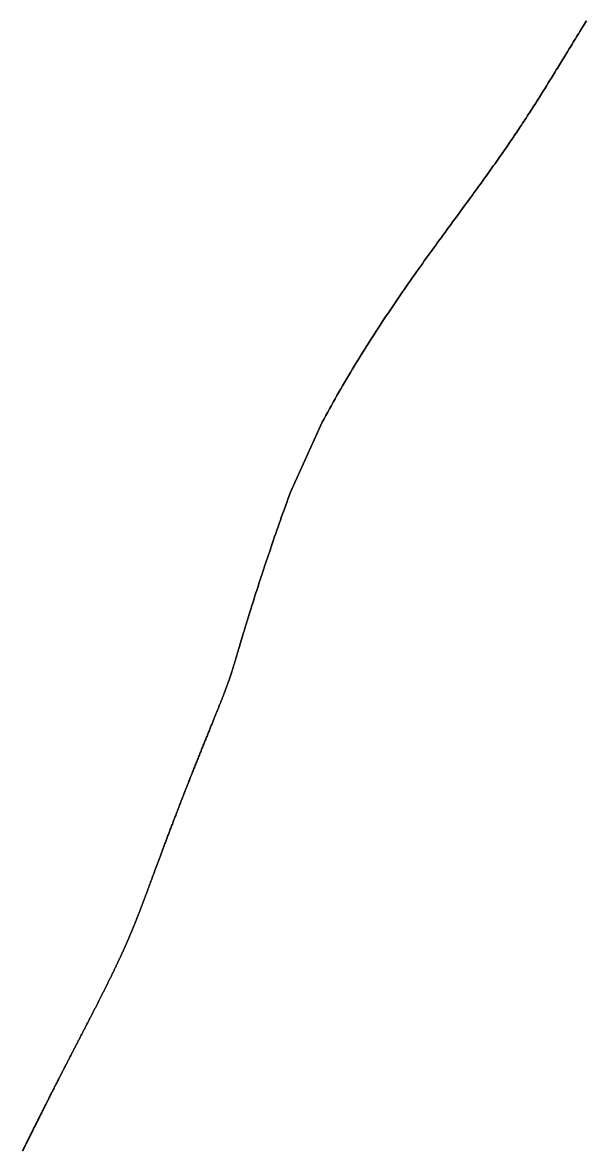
# Model space of a CAD drawing. Header units: inches. Extents: x 130170 to 284068, y 377793 to 804530.
# Drawn here: x 250174.6 to 250210.7, y 750914.8 to 750987 of the extents above; entities that cross this region are included whole.
import ezdxf

# ---------------------------------------------------------------- set-up
doc = ezdxf.new("R2010")
doc.units = ezdxf.units.IN
doc.header["$MEASUREMENT"] = 0
doc.layers.add('muni_il', color=7, linetype='Continuous')

msp = doc.modelspace()

# ---------------------------------------------------------------- linework, layer by layer
at = {"layer": 'muni_il'}
for points in [[(250210.65, 750987.083), (250210.579, 750986.967), (250210.507, 750986.852), (250210.436, 750986.737), (250210.366, 750986.622), (250210.295, 750986.508), (250210.225, 750986.394), (250210.155, 750986.28), (250210.085, 750986.166), (250210.015, 750986.053), (250209.946, 750985.94), (250209.877, 750985.827), (250209.808, 750985.714), (250209.739, 750985.602), (250209.671, 750985.49), (250209.602, 750985.378), (250209.534, 750985.266), (250209.466, 750985.155), (250209.398, 750985.043), (250209.33, 750984.932), (250209.263, 750984.821), (250209.195, 750984.711), (250209.128, 750984.6), (250209.06, 750984.49), (250208.993, 750984.38), (250208.926, 750984.27), (250208.858, 750984.16), (250208.791, 750984.05), (250208.724, 750983.941), (250208.657, 750983.831), (250208.59, 750983.722), (250208.522, 750983.612), (250208.455, 750983.503), (250208.388, 750983.394), (250208.321, 750983.285), (250208.253, 750983.175), (250208.186, 750983.066), (250208.118, 750982.957), (250208.05, 750982.848), (250207.982, 750982.739), (250207.914, 750982.63), (250207.846, 750982.521), (250207.777, 750982.411), (250207.709, 750982.302), (250207.64, 750982.193), (250207.571, 750982.083), (250207.501, 750981.973), (250207.432, 750981.864), (250207.362, 750981.754), (250207.292, 750981.644), (250207.221, 750981.533), (250207.15, 750981.423), (250207.079, 750981.312), (250207.007, 750981.201), (250206.935, 750981.09), (250206.863, 750980.978), (250206.79, 750980.867), (250206.717, 750980.755), (250206.643, 750980.642), (250206.569, 750980.53), (250206.494, 750980.416), (250206.419, 750980.303), (250206.343, 750980.189), (250206.267, 750980.075), (250206.19, 750979.96), (250206.113, 750979.845), (250206.035, 750979.729), (250205.957, 750979.613), (250205.877, 750979.496), (250205.798, 750979.379), (250205.717, 750979.261), (250205.636, 750979.143), (250205.554, 750979.024), (250205.472, 750978.904), (250205.389, 750978.784), (250205.305, 750978.663), (250205.22, 750978.542), (250205.135, 750978.42), (250205.049, 750978.297), (250204.962, 750978.173), (250204.874, 750978.048), (250204.786, 750977.923), (250204.696, 750977.797), (250204.606, 750977.67), (250204.515, 750977.542), (250204.423, 750977.414), (250204.331, 750977.284), (250204.237, 750977.154), (250204.143, 750977.023), (250204.048, 750976.89), (250203.952, 750976.757), (250203.855, 750976.623), (250203.757, 750976.488), (250203.658, 750976.352), (250203.558, 750976.214), (250203.458, 750976.076), (250203.356, 750975.937), (250203.254, 750975.796), (250203.15, 750975.655), (250203.046, 750975.512), (250202.941, 750975.368), (250202.835, 750975.223), (250202.728, 750975.077), (250202.62, 750974.929), (250202.511, 750974.781), (250202.401, 750974.631), (250202.291, 750974.48), (250202.179, 750974.328), (250202.067, 750974.174), (250201.954, 750974.02), (250201.84, 750973.864), (250201.725, 750973.706), (250201.609, 750973.548), (250201.492, 750973.388), (250201.375, 750973.227), (250201.257, 750973.065), (250201.138, 750972.901), (250201.018, 750972.736), (250200.898, 750972.57), (250200.777, 750972.402), (250200.655, 750972.233), (250200.532, 750972.063), (250200.409, 750971.892), (250200.285, 750971.719), (250200.161, 750971.545), (250200.036, 750971.37), (250199.91, 750971.193), (250199.784, 750971.016), (250199.658, 750970.837), (250199.531, 750970.657), (250199.404, 750970.475), (250199.276, 750970.293), (250199.148, 750970.109), (250199.019, 750969.924), (250198.89, 750969.738), (250198.761, 750969.551), (250198.632, 750969.362), (250198.503, 750969.173), (250198.373, 750968.983), (250198.243, 750968.791), (250198.113, 750968.599), (250197.984, 750968.405), (250197.854, 750968.211), (250197.724, 750968.015), (250197.594, 750967.819), (250197.464, 750967.622), (250197.335, 750967.423), (250197.206, 750967.225), (250197.076, 750967.025), (250196.947, 750966.824), (250196.819, 750966.623), (250196.69, 750966.421), (250196.562, 750966.218), (250196.435, 750966.015), (250196.308, 750965.811), (250196.181, 750965.606), (250196.054, 750965.401), (250195.928, 750965.195), (250195.803, 750964.988), (250195.678, 750964.781), (250195.554, 750964.574), (250195.43, 750964.366), (250195.307, 750964.157), (250195.184, 750963.948), (250195.062, 750963.739), (250194.94, 750963.529), (250194.82, 750963.318), (250194.699, 750963.107), (250194.58, 750962.896), (250194.461, 750962.685), (250194.343, 750962.473), (250194.225, 750962.26), (250194.108, 750962.047), (250193.992, 750961.834), (250193.877, 750961.62), (250193.762, 750961.406), (250191.736, 750956.936), (250191.567, 750956.481), (250191.483, 750956.254), (250191.401, 750956.029), (250191.32, 750955.804), (250191.239, 750955.581), (250191.16, 750955.36), (250191.082, 750955.141), (250191.006, 750954.924), (250190.93, 750954.709), (250190.856, 750954.497), (250190.784, 750954.288), (250190.712, 750954.082), (250190.642, 750953.878), (250190.574, 750953.678), (250190.507, 750953.481), (250190.441, 750953.287), (250190.376, 750953.096), (250190.313, 750952.908), (250190.251, 750952.724), (250190.191, 750952.543), (250190.132, 750952.366), (250190.074, 750952.191), (250190.018, 750952.021), (250189.963, 750951.853), (250189.909, 750951.689), (250189.856, 750951.528), (250189.805, 750951.37), (250189.755, 750951.216), (250189.706, 750951.065), (250189.658, 750950.917), (250189.611, 750950.772), (250189.566, 750950.63), (250189.521, 750950.492), (250189.478, 750950.356), (250189.436, 750950.223), (250189.395, 750950.094), (250189.355, 750949.967), (250189.316, 750949.843), (250189.277, 750949.721), (250189.24, 750949.602), (250189.204, 750949.486), (250189.168, 750949.373), (250189.134, 750949.262), (250189.1, 750949.154), (250189.067, 750949.048), (250189.035, 750948.944), (250189.004, 750948.843), (250188.974, 750948.744), (250188.944, 750948.647), (250188.915, 750948.553), (250188.886, 750948.46), (250188.859, 750948.37), (250188.832, 750948.281), (250188.806, 750948.195), (250188.78, 750948.11), (250188.755, 750948.028), (250188.731, 750947.947), (250188.707, 750947.868), (250188.684, 750947.791), (250188.661, 750947.715), (250188.639, 750947.641), (250188.617, 750947.569), (250188.596, 750947.498), (250188.575, 750947.429), (250188.555, 750947.361), (250188.535, 750947.295), (250188.515, 750947.23), (250188.496, 750947.166), (250188.478, 750947.104), (250188.46, 750947.043), (250188.442, 750946.983), (250188.425, 750946.925), (250188.408, 750946.868), (250188.391, 750946.811), (250188.375, 750946.756), (250188.359, 750946.702), (250188.343, 750946.649), (250188.327, 750946.598), (250188.312, 750946.547), (250188.298, 750946.497), (250188.283, 750946.448), (250188.269, 750946.4), (250188.255, 750946.353), (250188.241, 750946.306), (250188.227, 750946.261), (250188.214, 750946.216), (250188.201, 750946.172), (250188.188, 750946.129), (250188.175, 750946.086), (250188.162, 750946.044), (250188.15, 750946.003), (250188.138, 750945.963), (250188.126, 750945.923), (250188.114, 750945.883), (250188.102, 750945.845), (250188.09, 750945.806), (250188.079, 750945.769), (250188.067, 750945.731), (250188.056, 750945.695), (250188.045, 750945.658), (250188.034, 750945.622), (250188.022, 750945.587), (250188.012, 750945.552), (250188.001, 750945.517), (250187.99, 750945.483), (250187.979, 750945.449), (250187.968, 750945.415), (250187.958, 750945.381), (250187.947, 750945.348), (250187.936, 750945.315), (250187.926, 750945.282), (250187.915, 750945.25), (250187.904, 750945.217), (250187.894, 750945.185), (250187.883, 750945.153), (250187.872, 750945.121), (250187.862, 750945.089), (250187.851, 750945.057), (250187.84, 750945.025), (250187.829, 750944.993), (250187.819, 750944.962), (250187.808, 750944.93), (250187.797, 750944.898), (250187.786, 750944.866), (250187.775, 750944.835), (250187.764, 750944.803), (250187.752, 750944.771), (250187.741, 750944.739), (250187.729, 750944.707), (250187.718, 750944.674), (250187.706, 750944.642), (250187.694, 750944.61), (250187.683, 750944.577), (250187.67, 750944.544), (250187.658, 750944.511), (250187.646, 750944.477), (250187.634, 750944.444), (250187.621, 750944.41), (250187.608, 750944.376), (250187.595, 750944.341), (250187.582, 750944.307), (250187.569, 750944.272), (250187.556, 750944.236), (250187.542, 750944.201), (250187.528, 750944.165), (250187.514, 750944.128), (250187.5, 750944.092), (250187.486, 750944.055), (250187.471, 750944.017), (250187.457, 750943.979), (250187.442, 750943.941), (250187.427, 750943.902), (250187.412, 750943.863), (250187.396, 750943.823), (250187.38, 750943.783), (250187.364, 750943.743), (250187.348, 750943.702), (250187.332, 750943.66), (250187.315, 750943.619), (250187.298, 750943.576), (250187.281, 750943.533), (250187.264, 750943.49), (250187.247, 750943.446), (250187.229, 750943.402), (250187.211, 750943.357), (250187.193, 750943.311), (250187.174, 750943.265), (250187.156, 750943.219), (250187.137, 750943.172), (250187.118, 750943.125), (250187.099, 750943.077), (250187.079, 750943.028), (250187.059, 750942.979), (250187.039, 750942.929), (250187.019, 750942.879), (250186.999, 750942.828), (250186.978, 750942.777), (250186.957, 750942.725), (250186.936, 750942.672), (250186.914, 750942.619), (250186.893, 750942.566), (250186.871, 750942.512), (250186.849, 750942.457), (250186.826, 750942.402), (250186.804, 750942.347), (250186.781, 750942.29), (250186.758, 750942.234), (250186.735, 750942.176), (250186.712, 750942.119), (250186.688, 750942.06), (250186.664, 750942.002), (250186.64, 750941.942), (250186.616, 750941.882), (250186.592, 750941.822), (250186.567, 750941.761), (250186.542, 750941.7), (250186.517, 750941.638), (250186.492, 750941.576), (250186.467, 750941.513), (250186.441, 750941.45), (250186.416, 750941.387), (250186.39, 750941.323), (250186.364, 750941.258), (250186.338, 750941.193), (250186.311, 750941.128), (250186.285, 750941.062), (250186.258, 750940.996), (250186.231, 750940.93), (250186.204, 750940.863), (250186.177, 750940.795), (250186.15, 750940.728), (250186.123, 750940.66), (250186.095, 750940.591), (250186.068, 750940.523), (250186.04, 750940.454), (250186.012, 750940.384), (250185.984, 750940.315), (250185.956, 750940.245), (250185.928, 750940.174), (250185.9, 750940.104), (250185.872, 750940.033), (250185.843, 750939.962), (250185.815, 750939.891), (250185.786, 750939.819), (250185.758, 750939.748), (250185.729, 750939.676), (250185.7, 750939.603), (250185.671, 750939.531), (250185.642, 750939.458), (250185.614, 750939.386), (250185.585, 750939.313), (250185.556, 750939.24), (250185.526, 750939.167), (250185.497, 750939.094), (250185.468, 750939.02), (250185.439, 750938.947), (250185.41, 750938.873), (250185.381, 750938.799), (250185.352, 750938.726), (250185.323, 750938.652), (250185.294, 750938.578), (250185.265, 750938.504), (250185.235, 750938.43), (250185.206, 750938.356), (250185.177, 750938.282), (250185.148, 750938.208), (250185.119, 750938.135), (250185.09, 750938.06), (250185.061, 750937.987), (250185.032, 750937.913), (250185.003, 750937.839), (250184.974, 750937.765), (250184.946, 750937.692), (250184.917, 750937.618), (250184.888, 750937.545), (250184.86, 750937.471), (250184.831, 750937.398), (250184.803, 750937.325), (250184.774, 750937.252), (250184.746, 750937.179), (250184.718, 750937.106), (250184.69, 750937.033), (250184.661, 750936.961), (250184.633, 750936.888), (250184.605, 750936.816), (250184.578, 750936.744), (250184.55, 750936.673), (250184.522, 750936.601), (250184.495, 750936.53), (250184.467, 750936.458), (250184.44, 750936.387), (250184.413, 750936.317), (250184.386, 750936.246), (250184.359, 750936.176), (250184.332, 750936.106), (250184.305, 750936.036), (250184.278, 750935.966), (250184.252, 750935.897), (250184.225, 750935.828), (250184.199, 750935.759), (250184.173, 750935.691), (250184.147, 750935.622), (250184.121, 750935.554), (250184.095, 750935.487), (250184.07, 750935.419), (250184.044, 750935.352), (250184.019, 750935.286), (250183.994, 750935.219), (250183.969, 750935.153), (250183.944, 750935.087), (250183.919, 750935.021), (250183.894, 750934.956), (250183.87, 750934.891), (250183.845, 750934.827), (250183.821, 750934.762), (250183.797, 750934.698), (250183.773, 750934.635), (250183.749, 750934.572), (250183.725, 750934.509), (250183.702, 750934.446), (250183.678, 750934.384), (250183.655, 750934.322), (250183.632, 750934.26), (250183.609, 750934.199), (250183.586, 750934.138), (250183.564, 750934.077), (250183.541, 750934.017), (250183.519, 750933.957), (250183.496, 750933.897), (250183.474, 750933.838), (250183.452, 750933.779), (250183.43, 750933.721), (250183.409, 750933.663), (250183.387, 750933.605), (250183.366, 750933.547), (250183.344, 750933.49), (250183.323, 750933.433), (250183.302, 750933.377), (250183.281, 750933.321), (250183.261, 750933.265), (250183.24, 750933.209), (250183.22, 750933.154), (250183.199, 750933.1), (250183.179, 750933.045), (250183.159, 750932.991), (250183.139, 750932.937), (250183.119, 750932.884), (250183.1, 750932.831), (250183.08, 750932.778), (250183.061, 750932.726), (250183.042, 750932.674), (250183.022, 750932.622), (250183.003, 750932.57), (250182.985, 750932.519), (250182.966, 750932.468), (250182.947, 750932.418), (250182.928, 750932.367), (250182.91, 750932.318), (250182.892, 750932.268), (250182.873, 750932.219), (250182.855, 750932.17), (250182.837, 750932.121), (250182.82, 750932.073), (250182.802, 750932.025), (250182.784, 750931.977), (250182.767, 750931.929), (250182.749, 750931.882), (250182.732, 750931.835), (250182.714, 750931.788), (250182.697, 750931.742), (250182.68, 750931.696), (250182.663, 750931.65), (250182.646, 750931.605), (250182.63, 750931.559), (250182.613, 750931.514), (250182.596, 750931.47), (250182.58, 750931.425), (250182.563, 750931.381), (250182.547, 750931.337), (250182.531, 750931.293), (250182.514, 750931.249), (250182.498, 750931.206), (250182.482, 750931.163), (250182.466, 750931.12), (250182.45, 750931.077), (250182.435, 750931.035), (250182.419, 750930.993), (250182.403, 750930.951), (250182.387, 750930.909), (250182.372, 750930.867), (250182.356, 750930.826), (250182.341, 750930.785), (250182.325, 750930.744), (250182.31, 750930.703), (250182.295, 750930.663), (250182.28, 750930.622), (250182.264, 750930.582), (250182.249, 750930.542), (250182.234, 750930.502), (250182.219, 750930.463), (250182.204, 750930.423), (250182.189, 750930.384), (250182.174, 750930.344), (250182.159, 750930.306), (250182.144, 750930.267), (250182.13, 750930.228), (250182.115, 750930.189), (250182.1, 750930.151), (250182.085, 750930.113), (250182.07, 750930.074), (250182.056, 750930.036), (250182.041, 750929.999), (250182.026, 750929.961), (250182.012, 750929.923), (250181.997, 750929.886), (250181.983, 750929.848), (250181.968, 750929.811), (250181.954, 750929.774), (250181.939, 750929.737), (250181.924, 750929.7), (250181.91, 750929.663), (250181.895, 750929.626), (250181.881, 750929.589), (250181.866, 750929.553), (250181.852, 750929.516), (250181.837, 750929.48), (250181.823, 750929.443), (250181.808, 750929.407), (250181.794, 750929.371), (250181.779, 750929.334), (250181.765, 750929.298), (250181.75, 750929.262), (250181.736, 750929.226), (250181.721, 750929.191), (250181.706, 750929.155), (250181.692, 750929.119), (250181.677, 750929.083), (250181.663, 750929.047), (250181.648, 750929.012), (250181.633, 750928.976), (250181.619, 750928.941), (250181.604, 750928.905), (250181.589, 750928.869), (250181.574, 750928.834), (250181.56, 750928.798), (250181.545, 750928.763), (250181.53, 750928.727), (250181.515, 750928.692), (250181.5, 750928.657), (250181.485, 750928.621), (250181.47, 750928.586), (250181.455, 750928.551), (250181.44, 750928.515), (250181.425, 750928.48), (250181.41, 750928.444), (250181.395, 750928.409), (250181.38, 750928.374), (250181.365, 750928.338), (250181.35, 750928.303), (250181.334, 750928.268), (250181.319, 750928.232), (250181.304, 750928.197), (250181.288, 750928.161), (250181.273, 750928.126), (250181.257, 750928.09), (250181.242, 750928.055), (250181.226, 750928.019), (250181.21, 750927.984), (250181.195, 750927.948), (250181.179, 750927.912), (250181.163, 750927.877), (250181.147, 750927.841), (250181.131, 750927.805), (250181.115, 750927.77), (250181.099, 750927.734), (250181.083, 750927.698), (250181.067, 750927.662), (250181.051, 750927.626), (250181.034, 750927.59), (250181.018, 750927.554), (250181.002, 750927.518), (250180.985, 750927.482), (250180.969, 750927.445), (250180.952, 750927.409), (250180.936, 750927.373), (250180.919, 750927.336), (250180.902, 750927.3), (250180.885, 750927.263), (250180.869, 750927.227), (250180.852, 750927.19), (250180.835, 750927.154), (250180.818, 750927.117), (250180.8, 750927.08), (250180.783, 750927.043), (250180.766, 750927.006), (250180.749, 750926.969), (250180.731, 750926.932), (250180.714, 750926.895), (250180.696, 750926.857), (250180.679, 750926.82), (250180.661, 750926.782), (250180.643, 750926.745), (250180.625, 750926.707), (250180.608, 750926.67), (250180.59, 750926.632), (250180.572, 750926.594), (250180.554, 750926.556), (250180.535, 750926.518), (250180.517, 750926.48), (250180.499, 750926.442), (250180.481, 750926.404), (250180.462, 750926.365), (250180.444, 750926.327), (250180.425, 750926.288), (250180.406, 750926.25), (250180.388, 750926.211), (250180.369, 750926.172), (250180.35, 750926.133), (250180.331, 750926.094), (250180.312, 750926.055), (250180.293, 750926.016), (250180.274, 750925.977), (250180.254, 750925.937), (250180.235, 750925.898), (250180.216, 750925.858), (250180.196, 750925.819), (250180.177, 750925.779), (250180.157, 750925.739), (250180.138, 750925.699), (250180.118, 750925.659), (250180.098, 750925.619), (250180.078, 750925.579), (250180.058, 750925.538), (250180.038, 750925.498), (250180.018, 750925.457), (250179.998, 750925.417), (250179.978, 750925.376), (250179.957, 750925.335), (250179.937, 750925.294), (250179.917, 750925.253), (250179.896, 750925.212), (250179.875, 750925.171), (250179.855, 750925.129), (250179.834, 750925.088), (250179.813, 750925.046), (250179.792, 750925.005), (250179.771, 750924.963), (250179.75, 750924.921), (250179.729, 750924.879), (250179.708, 750924.837), (250179.687, 750924.795), (250179.666, 750924.753), (250179.644, 750924.711), (250179.623, 750924.668), (250179.601, 750924.626), (250179.58, 750924.583), (250179.558, 750924.54), (250179.537, 750924.497), (250179.515, 750924.455), (250179.493, 750924.411), (250179.471, 750924.368), (250179.449, 750924.325), (250179.427, 750924.282), (250179.405, 750924.238), (250179.383, 750924.195), (250179.361, 750924.151), (250179.339, 750924.107), (250179.316, 750924.064), (250179.294, 750924.02), (250179.271, 750923.976), (250179.249, 750923.932), (250179.226, 750923.888), (250179.204, 750923.843), (250179.181, 750923.799), (250179.158, 750923.754), (250179.135, 750923.71), (250179.113, 750923.665), (250179.09, 750923.621), (250179.067, 750923.576), (250179.044, 750923.531), (250179.021, 750923.486), (250178.997, 750923.441), (250178.974, 750923.395), (250178.951, 750923.35), (250178.928, 750923.305), (250178.904, 750923.259), (250178.881, 750923.214), (250178.857, 750923.168), (250178.834, 750923.122), (250178.81, 750923.076), (250178.787, 750923.03), (250178.763, 750922.984), (250178.739, 750922.938), (250178.715, 750922.892), (250178.692, 750922.846), (250178.668, 750922.799), (250178.644, 750922.753), (250178.62, 750922.706), (250178.596, 750922.66), (250178.572, 750922.613), (250178.548, 750922.566), (250178.523, 750922.519), (250178.499, 750922.472), (250178.475, 750922.425), (250178.451, 750922.378), (250178.426, 750922.331), (250178.402, 750922.283), (250178.377, 750922.236), (250178.353, 750922.188), (250178.328, 750922.141), (250178.304, 750922.093), (250178.279, 750922.045), (250178.254, 750921.998), (250178.23, 750921.95), (250178.205, 750921.902), (250178.18, 750921.854), (250178.155, 750921.805), (250178.13, 750921.757), (250178.105, 750921.709), (250178.08, 750921.66), (250178.055, 750921.612), (250178.03, 750921.563), (250178.005, 750921.514), (250177.98, 750921.466), (250177.955, 750921.417), (250177.93, 750921.368), (250177.904, 750921.319), (250177.879, 750921.27), (250177.854, 750921.22), (250177.828, 750921.171), (250177.803, 750921.122), (250177.777, 750921.072), (250177.752, 750921.023), (250177.726, 750920.973), (250177.701, 750920.923), (250177.675, 750920.874), (250177.649, 750920.824), (250177.623, 750920.774), (250177.598, 750920.724), (250177.572, 750920.674), (250177.546, 750920.623), (250177.52, 750920.573), (250177.494, 750920.522), (250177.468, 750920.472), (250177.442, 750920.421), (250177.416, 750920.371), (250177.39, 750920.32), (250177.364, 750920.269), (250177.338, 750920.218), (250177.312, 750920.167), (250177.285, 750920.115), (250177.259, 750920.064), (250177.232, 750920.013), (250177.206, 750919.961), (250177.18, 750919.91), (250177.153, 750919.858), (250177.127, 750919.806), (250177.1, 750919.754), (250177.073, 750919.702), (250177.047, 750919.65), (250177.02, 750919.598), (250176.993, 750919.545), (250176.966, 750919.493), (250176.94, 750919.44), (250176.913, 750919.387), (250176.886, 750919.335), (250176.859, 750919.282), (250176.832, 750919.229), (250176.805, 750919.176), (250176.777, 750919.122), (250176.75, 750919.069), (250176.723, 750919.015), (250176.696, 750918.962), (250176.668, 750918.908), (250176.641, 750918.854), (250176.613, 750918.8), (250176.586, 750918.746), (250176.558, 750918.691), (250176.531, 750918.637), (250176.503, 750918.582), (250176.475, 750918.528), (250176.447, 750918.473), (250176.419, 750918.418), (250176.391, 750918.363), (250176.363, 750918.307), (250176.335, 750918.252), (250176.307, 750918.196), (250176.279, 750918.14), (250176.251, 750918.084), (250176.222, 750918.028), (250176.194, 750917.972), (250176.165, 750917.916), (250176.137, 750917.859), (250176.108, 750917.802), (250176.08, 750917.746), (250176.051, 750917.689), (250176.022, 750917.631), (250175.993, 750917.574), (250175.964, 750917.516), (250175.935, 750917.458), (250175.906, 750917.4), (250175.877, 750917.342), (250175.847, 750917.284), (250175.818, 750917.226), (250175.788, 750917.167), (250175.759, 750917.108), (250175.729, 750917.049), (250175.7, 750916.99), (250175.67, 750916.93), (250175.64, 750916.871), (250175.61, 750916.811), (250175.58, 750916.751), (250175.55, 750916.69), (250175.52, 750916.63), (250175.489, 750916.569), (250175.459, 750916.508), (250175.428, 750916.447), (250175.397, 750916.386), (250175.367, 750916.324), (250175.336, 750916.262), (250175.305, 750916.2), (250175.274, 750916.138), (250175.243, 750916.076), (250175.212, 750916.013), (250175.18, 750915.95), (250175.149, 750915.887), (250175.117, 750915.823), (250175.086, 750915.76), (250175.054, 750915.696), (250175.022, 750915.632), (250174.99, 750915.567), (250174.958, 750915.502), (250174.925, 750915.438), (250174.893, 750915.372), (250174.861, 750915.307), (250174.828, 750915.241), (250174.795, 750915.175), (250174.762, 750915.109), (250174.729, 750915.043), (250174.696, 750914.976), (250174.663, 750914.909), (250174.63, 750914.841), (250174.596, 750914.774)], [(250174.596, 750914.774), (250174.63, 750914.841), (250174.663, 750914.909), (250174.696, 750914.976), (250174.729, 750915.043), (250174.762, 750915.109), (250174.795, 750915.175), (250174.828, 750915.241), (250174.861, 750915.307), (250174.893, 750915.372), (250174.925, 750915.438), (250174.958, 750915.502), (250174.99, 750915.567), (250175.022, 750915.632), (250175.054, 750915.696), (250175.086, 750915.76), (250175.117, 750915.823), (250175.149, 750915.887), (250175.18, 750915.95), (250175.212, 750916.013), (250175.243, 750916.076), (250175.274, 750916.138), (250175.305, 750916.2), (250175.336, 750916.262), (250175.367, 750916.324), (250175.397, 750916.386), (250175.428, 750916.447), (250175.459, 750916.508), (250175.489, 750916.569), (250175.52, 750916.63), (250175.55, 750916.69), (250175.58, 750916.751), (250175.61, 750916.811), (250175.64, 750916.871), (250175.67, 750916.93), (250175.7, 750916.99), (250175.729, 750917.049), (250175.759, 750917.108), (250175.788, 750917.167), (250175.818, 750917.226), (250175.847, 750917.284), (250175.877, 750917.342), (250175.906, 750917.4), (250175.935, 750917.458), (250175.964, 750917.516), (250175.993, 750917.574), (250176.022, 750917.631), (250176.051, 750917.689), (250176.08, 750917.746), (250176.108, 750917.802), (250176.137, 750917.859), (250176.165, 750917.916), (250176.194, 750917.972), (250176.222, 750918.028), (250176.251, 750918.084), (250176.279, 750918.14), (250176.307, 750918.196), (250176.335, 750918.252), (250176.363, 750918.307), (250176.391, 750918.363), (250176.419, 750918.418), (250176.447, 750918.473), (250176.475, 750918.528), (250176.503, 750918.582), (250176.531, 750918.637), (250176.558, 750918.691), (250176.586, 750918.746), (250176.613, 750918.8), (250176.641, 750918.854), (250176.668, 750918.908), (250176.696, 750918.962), (250176.723, 750919.015), (250176.75, 750919.069), (250176.777, 750919.122), (250176.805, 750919.176), (250176.832, 750919.229), (250176.859, 750919.282), (250176.886, 750919.335), (250176.913, 750919.387), (250176.94, 750919.44), (250176.966, 750919.493), (250176.993, 750919.545), (250177.02, 750919.598), (250177.047, 750919.65), (250177.073, 750919.702), (250177.1, 750919.754), (250177.127, 750919.806), (250177.153, 750919.858), (250177.18, 750919.91), (250177.206, 750919.961), (250177.232, 750920.013), (250177.259, 750920.064), (250177.285, 750920.115), (250177.312, 750920.167), (250177.338, 750920.218), (250177.364, 750920.269), (250177.39, 750920.32), (250177.416, 750920.371), (250177.442, 750920.421), (250177.468, 750920.472), (250177.494, 750920.522), (250177.52, 750920.573), (250177.546, 750920.623), (250177.572, 750920.674), (250177.598, 750920.724), (250177.623, 750920.774), (250177.649, 750920.824), (250177.675, 750920.874), (250177.701, 750920.923), (250177.726, 750920.973), (250177.752, 750921.023), (250177.777, 750921.072), (250177.803, 750921.122), (250177.828, 750921.171), (250177.854, 750921.22), (250177.879, 750921.27), (250177.904, 750921.319), (250177.93, 750921.368), (250177.955, 750921.417), (250177.98, 750921.466), (250178.005, 750921.514), (250178.03, 750921.563), (250178.055, 750921.612), (250178.08, 750921.66), (250178.105, 750921.709), (250178.13, 750921.757), (250178.155, 750921.805), (250178.18, 750921.854), (250178.205, 750921.902), (250178.23, 750921.95), (250178.254, 750921.998), (250178.279, 750922.045), (250178.304, 750922.093), (250178.328, 750922.141), (250178.353, 750922.188), (250178.377, 750922.236), (250178.402, 750922.283), (250178.426, 750922.331), (250178.451, 750922.378), (250178.475, 750922.425), (250178.499, 750922.472), (250178.523, 750922.519), (250178.548, 750922.566), (250178.572, 750922.613), (250178.596, 750922.66), (250178.62, 750922.706), (250178.644, 750922.753), (250178.668, 750922.799), (250178.692, 750922.846), (250178.715, 750922.892), (250178.739, 750922.938), (250178.763, 750922.984), (250178.787, 750923.03), (250178.81, 750923.076), (250178.834, 750923.122), (250178.857, 750923.168), (250178.881, 750923.214), (250178.904, 750923.259), (250178.928, 750923.305), (250178.951, 750923.35), (250178.974, 750923.395), (250178.997, 750923.441), (250179.021, 750923.486), (250179.044, 750923.531), (250179.067, 750923.576), (250179.09, 750923.621), (250179.113, 750923.665), (250179.135, 750923.71), (250179.158, 750923.754), (250179.181, 750923.799), (250179.204, 750923.843), (250179.226, 750923.888), (250179.249, 750923.932), (250179.271, 750923.976), (250179.294, 750924.02), (250179.316, 750924.064), (250179.339, 750924.107), (250179.361, 750924.151), (250179.383, 750924.195), (250179.405, 750924.238), (250179.427, 750924.282), (250179.449, 750924.325), (250179.471, 750924.368), (250179.493, 750924.411), (250179.515, 750924.455), (250179.537, 750924.497), (250179.558, 750924.54), (250179.58, 750924.583), (250179.601, 750924.626), (250179.623, 750924.668), (250179.644, 750924.711), (250179.666, 750924.753), (250179.687, 750924.795), (250179.708, 750924.837), (250179.729, 750924.879), (250179.75, 750924.921), (250179.771, 750924.963), (250179.792, 750925.005), (250179.813, 750925.046), (250179.834, 750925.088), (250179.855, 750925.129), (250179.875, 750925.171), (250179.896, 750925.212), (250179.917, 750925.253), (250179.937, 750925.294), (250179.957, 750925.335), (250179.978, 750925.376), (250179.998, 750925.417), (250180.018, 750925.457), (250180.038, 750925.498), (250180.058, 750925.538), (250180.078, 750925.579), (250180.098, 750925.619), (250180.118, 750925.659), (250180.138, 750925.699), (250180.157, 750925.739), (250180.177, 750925.779), (250180.196, 750925.819), (250180.216, 750925.858), (250180.235, 750925.898), (250180.254, 750925.937), (250180.274, 750925.977), (250180.293, 750926.016), (250180.312, 750926.055), (250180.331, 750926.094), (250180.35, 750926.133), (250180.369, 750926.172), (250180.388, 750926.211), (250180.406, 750926.25), (250180.425, 750926.288), (250180.444, 750926.327), (250180.462, 750926.365), (250180.481, 750926.404), (250180.499, 750926.442), (250180.517, 750926.48), (250180.535, 750926.518), (250180.554, 750926.556), (250180.572, 750926.594), (250180.59, 750926.632), (250180.608, 750926.67), (250180.625, 750926.707), (250180.643, 750926.745), (250180.661, 750926.782), (250180.679, 750926.82), (250180.696, 750926.857), (250180.714, 750926.895), (250180.731, 750926.932), (250180.749, 750926.969), (250180.766, 750927.006), (250180.783, 750927.043), (250180.8, 750927.08), (250180.818, 750927.117), (250180.835, 750927.154), (250180.852, 750927.19), (250180.869, 750927.227), (250180.885, 750927.263), (250180.902, 750927.3), (250180.919, 750927.336), (250180.936, 750927.373), (250180.952, 750927.409), (250180.969, 750927.445), (250180.985, 750927.482), (250181.002, 750927.518), (250181.018, 750927.554), (250181.034, 750927.59), (250181.051, 750927.626), (250181.067, 750927.662), (250181.083, 750927.698), (250181.099, 750927.734), (250181.115, 750927.77), (250181.131, 750927.805), (250181.147, 750927.841), (250181.163, 750927.877), (250181.179, 750927.912), (250181.195, 750927.948), (250181.21, 750927.984), (250181.226, 750928.019), (250181.242, 750928.055), (250181.257, 750928.09), (250181.273, 750928.126), (250181.288, 750928.161), (250181.304, 750928.197), (250181.319, 750928.232), (250181.334, 750928.268), (250181.35, 750928.303), (250181.365, 750928.338), (250181.38, 750928.374), (250181.395, 750928.409), (250181.41, 750928.444), (250181.425, 750928.48), (250181.44, 750928.515), (250181.455, 750928.551), (250181.47, 750928.586), (250181.485, 750928.621), (250181.5, 750928.657), (250181.515, 750928.692), (250181.53, 750928.727), (250181.545, 750928.763), (250181.56, 750928.798), (250181.574, 750928.834), (250181.589, 750928.869), (250181.604, 750928.905), (250181.619, 750928.941), (250181.633, 750928.976), (250181.648, 750929.012), (250181.663, 750929.047), (250181.677, 750929.083), (250181.692, 750929.119), (250181.706, 750929.155), (250181.721, 750929.191), (250181.736, 750929.226), (250181.75, 750929.262), (250181.765, 750929.298), (250181.779, 750929.334), (250181.794, 750929.371), (250181.808, 750929.407), (250181.823, 750929.443), (250181.837, 750929.48), (250181.852, 750929.516), (250181.866, 750929.553), (250181.881, 750929.589), (250181.895, 750929.626), (250181.91, 750929.663), (250181.924, 750929.7), (250181.939, 750929.737), (250181.954, 750929.774), (250181.968, 750929.811), (250181.983, 750929.848), (250181.997, 750929.886), (250182.012, 750929.923), (250182.026, 750929.961), (250182.041, 750929.999), (250182.056, 750930.036), (250182.07, 750930.074), (250182.085, 750930.113), (250182.1, 750930.151), (250182.115, 750930.189), (250182.13, 750930.228), (250182.144, 750930.267), (250182.159, 750930.306), (250182.174, 750930.344), (250182.189, 750930.384), (250182.204, 750930.423), (250182.219, 750930.463), (250182.234, 750930.502), (250182.249, 750930.542), (250182.264, 750930.582), (250182.28, 750930.622), (250182.295, 750930.663), (250182.31, 750930.703), (250182.325, 750930.744), (250182.341, 750930.785), (250182.356, 750930.826), (250182.372, 750930.867), (250182.387, 750930.909), (250182.403, 750930.951), (250182.419, 750930.993), (250182.435, 750931.035), (250182.45, 750931.077), (250182.466, 750931.12), (250182.482, 750931.163), (250182.498, 750931.206), (250182.514, 750931.249), (250182.531, 750931.293), (250182.547, 750931.337), (250182.563, 750931.381), (250182.58, 750931.425), (250182.596, 750931.47), (250182.613, 750931.514), (250182.63, 750931.559), (250182.646, 750931.605), (250182.663, 750931.65), (250182.68, 750931.696), (250182.697, 750931.742), (250182.714, 750931.788), (250182.732, 750931.835), (250182.749, 750931.882), (250182.767, 750931.929), (250182.784, 750931.977), (250182.802, 750932.025), (250182.82, 750932.073), (250182.837, 750932.121), (250182.855, 750932.17), (250182.873, 750932.219), (250182.892, 750932.268), (250182.91, 750932.318), (250182.928, 750932.367), (250182.947, 750932.418), (250182.966, 750932.468), (250182.985, 750932.519), (250183.003, 750932.57), (250183.022, 750932.622), (250183.042, 750932.674), (250183.061, 750932.726), (250183.08, 750932.778), (250183.1, 750932.831), (250183.119, 750932.884), (250183.139, 750932.937), (250183.159, 750932.991), (250183.179, 750933.045), (250183.199, 750933.1), (250183.22, 750933.154), (250183.24, 750933.209), (250183.261, 750933.265), (250183.281, 750933.321), (250183.302, 750933.377), (250183.323, 750933.433), (250183.344, 750933.49), (250183.366, 750933.547), (250183.387, 750933.605), (250183.409, 750933.663), (250183.43, 750933.721), (250183.452, 750933.779), (250183.474, 750933.838), (250183.496, 750933.897), (250183.519, 750933.957), (250183.541, 750934.017), (250183.564, 750934.077), (250183.586, 750934.138), (250183.609, 750934.199), (250183.632, 750934.26), (250183.655, 750934.322), (250183.678, 750934.384), (250183.702, 750934.446), (250183.725, 750934.509), (250183.749, 750934.572), (250183.773, 750934.635), (250183.797, 750934.698), (250183.821, 750934.762), (250183.845, 750934.827), (250183.87, 750934.891), (250183.894, 750934.956), (250183.919, 750935.021), (250183.944, 750935.087), (250183.969, 750935.153), (250183.994, 750935.219), (250184.019, 750935.286), (250184.044, 750935.352), (250184.07, 750935.419), (250184.095, 750935.487), (250184.121, 750935.554), (250184.147, 750935.622), (250184.173, 750935.691), (250184.199, 750935.759), (250184.225, 750935.828), (250184.252, 750935.897), (250184.278, 750935.966), (250184.305, 750936.036), (250184.332, 750936.106), (250184.359, 750936.176), (250184.386, 750936.246), (250184.413, 750936.317), (250184.44, 750936.387), (250184.467, 750936.458), (250184.495, 750936.53), (250184.522, 750936.601), (250184.55, 750936.673), (250184.578, 750936.744), (250184.605, 750936.816), (250184.633, 750936.888), (250184.661, 750936.961), (250184.69, 750937.033), (250184.718, 750937.106), (250184.746, 750937.179), (250184.774, 750937.252), (250184.803, 750937.325), (250184.831, 750937.398), (250184.86, 750937.471), (250184.888, 750937.545), (250184.917, 750937.618), (250184.946, 750937.692), (250184.974, 750937.765), (250185.003, 750937.839), (250185.032, 750937.913), (250185.061, 750937.987), (250185.09, 750938.06), (250185.119, 750938.135), (250185.148, 750938.208), (250185.177, 750938.282), (250185.206, 750938.356), (250185.235, 750938.43), (250185.265, 750938.504), (250185.294, 750938.578), (250185.323, 750938.652), (250185.352, 750938.726), (250185.381, 750938.799), (250185.41, 750938.873), (250185.439, 750938.947), (250185.468, 750939.02), (250185.497, 750939.094), (250185.526, 750939.167), (250185.556, 750939.24), (250185.585, 750939.313), (250185.614, 750939.386), (250185.642, 750939.458), (250185.671, 750939.531), (250185.7, 750939.603), (250185.729, 750939.676), (250185.758, 750939.748), (250185.786, 750939.819), (250185.815, 750939.891), (250185.843, 750939.962), (250185.872, 750940.033), (250185.9, 750940.104), (250185.928, 750940.174), (250185.956, 750940.245), (250185.984, 750940.315), (250186.012, 750940.384), (250186.04, 750940.454), (250186.068, 750940.523), (250186.095, 750940.591), (250186.123, 750940.66), (250186.15, 750940.728), (250186.177, 750940.795), (250186.204, 750940.863), (250186.231, 750940.93), (250186.258, 750940.996), (250186.285, 750941.062), (250186.311, 750941.128), (250186.338, 750941.193), (250186.364, 750941.258), (250186.39, 750941.323), (250186.416, 750941.387), (250186.441, 750941.45), (250186.467, 750941.513), (250186.492, 750941.576), (250186.517, 750941.638), (250186.542, 750941.7), (250186.567, 750941.761), (250186.592, 750941.822), (250186.616, 750941.882), (250186.64, 750941.942), (250186.664, 750942.002), (250186.688, 750942.06), (250186.712, 750942.119), (250186.735, 750942.176), (250186.758, 750942.234), (250186.781, 750942.29), (250186.804, 750942.347), (250186.826, 750942.402), (250186.849, 750942.457), (250186.871, 750942.512), (250186.893, 750942.566), (250186.914, 750942.619), (250186.936, 750942.672), (250186.957, 750942.725), (250186.978, 750942.777), (250186.999, 750942.828), (250187.019, 750942.879), (250187.039, 750942.929), (250187.059, 750942.979), (250187.079, 750943.028), (250187.099, 750943.077), (250187.118, 750943.125), (250187.137, 750943.172), (250187.156, 750943.219), (250187.174, 750943.265), (250187.193, 750943.311), (250187.211, 750943.357), (250187.229, 750943.402), (250187.247, 750943.446), (250187.264, 750943.49), (250187.281, 750943.533), (250187.298, 750943.576), (250187.315, 750943.619), (250187.332, 750943.66), (250187.348, 750943.702), (250187.364, 750943.743), (250187.38, 750943.783), (250187.396, 750943.823), (250187.412, 750943.863), (250187.427, 750943.902), (250187.442, 750943.941), (250187.457, 750943.979), (250187.471, 750944.017), (250187.486, 750944.055), (250187.5, 750944.092), (250187.514, 750944.128), (250187.528, 750944.165), (250187.542, 750944.201), (250187.556, 750944.236), (250187.569, 750944.272), (250187.582, 750944.307), (250187.595, 750944.341), (250187.608, 750944.376), (250187.621, 750944.41), (250187.634, 750944.444), (250187.646, 750944.477), (250187.658, 750944.511), (250187.67, 750944.544), (250187.683, 750944.577), (250187.694, 750944.61), (250187.706, 750944.642), (250187.718, 750944.674), (250187.729, 750944.707), (250187.741, 750944.739), (250187.752, 750944.771), (250187.764, 750944.803), (250187.775, 750944.835), (250187.786, 750944.866), (250187.797, 750944.898), (250187.808, 750944.93), (250187.819, 750944.962), (250187.829, 750944.993), (250187.84, 750945.025), (250187.851, 750945.057), (250187.862, 750945.089), (250187.872, 750945.121), (250187.883, 750945.153), (250187.894, 750945.185), (250187.904, 750945.217), (250187.915, 750945.25), (250187.926, 750945.282), (250187.936, 750945.315), (250187.947, 750945.348), (250187.958, 750945.381), (250187.968, 750945.415), (250187.979, 750945.449), (250187.99, 750945.483), (250188.001, 750945.517), (250188.012, 750945.552), (250188.022, 750945.587), (250188.034, 750945.622), (250188.045, 750945.658), (250188.056, 750945.695), (250188.067, 750945.731), (250188.079, 750945.769), (250188.09, 750945.806), (250188.102, 750945.845), (250188.114, 750945.883), (250188.126, 750945.923), (250188.138, 750945.963), (250188.15, 750946.003), (250188.162, 750946.044), (250188.175, 750946.086), (250188.188, 750946.129), (250188.201, 750946.172), (250188.214, 750946.216), (250188.227, 750946.261), (250188.241, 750946.306), (250188.255, 750946.353), (250188.269, 750946.4), (250188.283, 750946.448), (250188.298, 750946.497), (250188.312, 750946.547), (250188.327, 750946.598), (250188.343, 750946.649), (250188.359, 750946.702), (250188.375, 750946.756), (250188.391, 750946.811), (250188.408, 750946.868), (250188.425, 750946.925), (250188.442, 750946.983), (250188.46, 750947.043), (250188.478, 750947.104), (250188.496, 750947.166), (250188.515, 750947.23), (250188.535, 750947.295), (250188.555, 750947.361), (250188.575, 750947.429), (250188.596, 750947.498), (250188.617, 750947.569), (250188.639, 750947.641), (250188.661, 750947.715), (250188.684, 750947.791), (250188.707, 750947.868), (250188.731, 750947.947), (250188.755, 750948.028), (250188.78, 750948.11), (250188.806, 750948.195), (250188.832, 750948.281), (250188.859, 750948.37), (250188.886, 750948.46), (250188.915, 750948.553), (250188.944, 750948.647), (250188.974, 750948.744), (250189.004, 750948.843), (250189.035, 750948.944), (250189.067, 750949.048), (250189.1, 750949.154), (250189.134, 750949.262), (250189.168, 750949.373), (250189.204, 750949.486), (250189.24, 750949.602), (250189.277, 750949.721), (250189.316, 750949.843), (250189.355, 750949.967), (250189.395, 750950.094), (250189.436, 750950.223), (250189.478, 750950.356), (250189.521, 750950.492), (250189.566, 750950.63), (250189.611, 750950.772), (250189.658, 750950.917), (250189.706, 750951.065), (250189.755, 750951.216), (250189.805, 750951.37), (250189.856, 750951.528), (250189.909, 750951.689), (250189.963, 750951.853), (250190.018, 750952.021), (250190.074, 750952.191), (250190.132, 750952.366), (250190.191, 750952.543), (250190.251, 750952.724), (250190.313, 750952.908), (250190.376, 750953.096), (250190.441, 750953.287), (250190.507, 750953.481), (250190.574, 750953.678), (250190.642, 750953.878), (250190.712, 750954.082), (250190.784, 750954.288), (250190.856, 750954.497), (250190.93, 750954.709), (250191.006, 750954.924), (250191.082, 750955.141), (250191.16, 750955.36), (250191.239, 750955.581), (250191.32, 750955.804), (250191.401, 750956.029), (250191.483, 750956.254), (250191.567, 750956.481), (250191.736, 750956.936), (250193.762, 750961.406), (250193.877, 750961.62), (250193.992, 750961.834), (250194.108, 750962.047), (250194.225, 750962.26), (250194.343, 750962.473), (250194.461, 750962.685), (250194.58, 750962.896), (250194.699, 750963.107), (250194.82, 750963.318), (250194.94, 750963.529), (250195.062, 750963.739), (250195.184, 750963.948), (250195.307, 750964.157), (250195.43, 750964.366), (250195.554, 750964.574), (250195.678, 750964.781), (250195.803, 750964.988), (250195.928, 750965.195), (250196.054, 750965.401), (250196.181, 750965.606), (250196.308, 750965.811), (250196.435, 750966.015), (250196.562, 750966.218), (250196.69, 750966.421), (250196.819, 750966.623), (250196.947, 750966.824), (250197.076, 750967.025), (250197.206, 750967.225), (250197.335, 750967.423), (250197.464, 750967.622), (250197.594, 750967.819), (250197.724, 750968.015), (250197.854, 750968.211), (250197.984, 750968.405), (250198.113, 750968.599), (250198.243, 750968.791), (250198.373, 750968.983), (250198.503, 750969.173), (250198.632, 750969.362), (250198.761, 750969.551), (250198.89, 750969.738), (250199.019, 750969.924), (250199.148, 750970.109), (250199.276, 750970.293), (250199.404, 750970.475), (250199.531, 750970.657), (250199.658, 750970.837), (250199.784, 750971.016), (250199.91, 750971.193), (250200.036, 750971.37), (250200.161, 750971.545), (250200.285, 750971.719), (250200.409, 750971.892), (250200.532, 750972.063), (250200.655, 750972.233), (250200.777, 750972.402), (250200.898, 750972.57), (250201.018, 750972.736), (250201.138, 750972.901), (250201.257, 750973.065), (250201.375, 750973.227), (250201.492, 750973.388), (250201.609, 750973.548), (250201.725, 750973.706), (250201.84, 750973.864), (250201.954, 750974.02), (250202.067, 750974.174), (250202.179, 750974.328), (250202.291, 750974.48), (250202.401, 750974.631), (250202.511, 750974.781), (250202.62, 750974.929), (250202.728, 750975.077), (250202.835, 750975.223), (250202.941, 750975.368), (250203.046, 750975.512), (250203.15, 750975.655), (250203.254, 750975.796), (250203.356, 750975.937), (250203.458, 750976.076), (250203.558, 750976.214), (250203.658, 750976.352), (250203.757, 750976.488), (250203.855, 750976.623), (250203.952, 750976.757), (250204.048, 750976.89), (250204.143, 750977.023), (250204.237, 750977.154), (250204.331, 750977.284), (250204.423, 750977.414), (250204.515, 750977.542), (250204.606, 750977.67), (250204.696, 750977.797), (250204.786, 750977.923), (250204.874, 750978.048), (250204.962, 750978.173), (250205.049, 750978.297), (250205.135, 750978.42), (250205.22, 750978.542), (250205.305, 750978.663), (250205.389, 750978.784), (250205.472, 750978.904), (250205.554, 750979.024), (250205.636, 750979.143), (250205.717, 750979.261), (250205.798, 750979.379), (250205.877, 750979.496), (250205.957, 750979.613), (250206.035, 750979.729), (250206.113, 750979.845), (250206.19, 750979.96), (250206.267, 750980.075), (250206.343, 750980.189), (250206.419, 750980.303), (250206.494, 750980.416), (250206.569, 750980.53), (250206.643, 750980.642), (250206.717, 750980.755), (250206.79, 750980.867), (250206.863, 750980.978), (250206.935, 750981.09), (250207.007, 750981.201), (250207.079, 750981.312), (250207.15, 750981.423), (250207.221, 750981.533), (250207.292, 750981.644), (250207.362, 750981.754), (250207.432, 750981.864), (250207.501, 750981.973), (250207.571, 750982.083), (250207.64, 750982.193), (250207.709, 750982.302), (250207.777, 750982.411), (250207.846, 750982.521), (250207.914, 750982.63), (250207.982, 750982.739), (250208.05, 750982.848), (250208.118, 750982.957), (250208.186, 750983.066), (250208.253, 750983.175), (250208.321, 750983.285), (250208.388, 750983.394), (250208.455, 750983.503), (250208.522, 750983.612), (250208.59, 750983.722), (250208.657, 750983.831), (250208.724, 750983.941), (250208.791, 750984.05), (250208.858, 750984.16), (250208.926, 750984.27), (250208.993, 750984.38), (250209.06, 750984.49), (250209.128, 750984.6), (250209.195, 750984.711), (250209.263, 750984.821), (250209.33, 750984.932), (250209.398, 750985.043), (250209.466, 750985.155), (250209.534, 750985.266), (250209.602, 750985.378), (250209.671, 750985.49), (250209.739, 750985.602), (250209.808, 750985.714), (250209.877, 750985.827), (250209.946, 750985.94), (250210.015, 750986.053), (250210.085, 750986.166), (250210.155, 750986.28), (250210.225, 750986.394), (250210.295, 750986.508), (250210.366, 750986.622), (250210.436, 750986.737), (250210.507, 750986.852), (250210.579, 750986.967), (250210.65, 750987.083)]]:
    msp.add_lwpolyline(points, dxfattribs=at)

doc.saveas('drawing.dxf')
